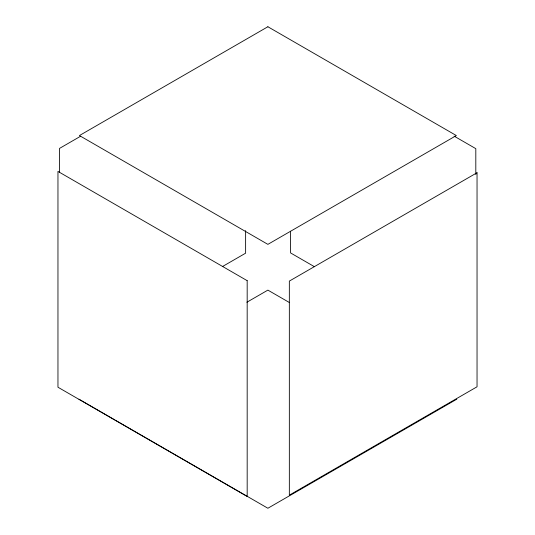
<?xml version="1.0" encoding="UTF-8"?>
<svg xmlns="http://www.w3.org/2000/svg" width="535" height="535" viewBox="0 0 535 535"><rect width="100%" height="100%" fill="white"/><g stroke="black" fill="none" stroke-linecap="round" stroke-linejoin="round"><path stroke-width="0.8" d="M80.437 136.331L59.519 148.409L59.519 172.638M222.533 266.51L245.618 253.182L245.618 230.625M246.889 302.235L267.881 290.117L289.596 302.649M456.79 399.184L267.881 508.25L115.767 420.43M454.101 136.124L475.809 148.656L475.809 174.537M314.453 266.718L290.572 252.928L290.572 231.227M78.966 399.184L115.045 420.015M267.881 26.75L79.421 135.556L267.881 244.361L456.342 135.556L267.881 26.75M477.039 172.731L289.341 281.096L289.341 495.156L477.039 386.792L477.039 172.731M247.177 280.661L57.961 171.414L57.961 387.226L247.177 496.473L247.177 280.661"/></g></svg>
